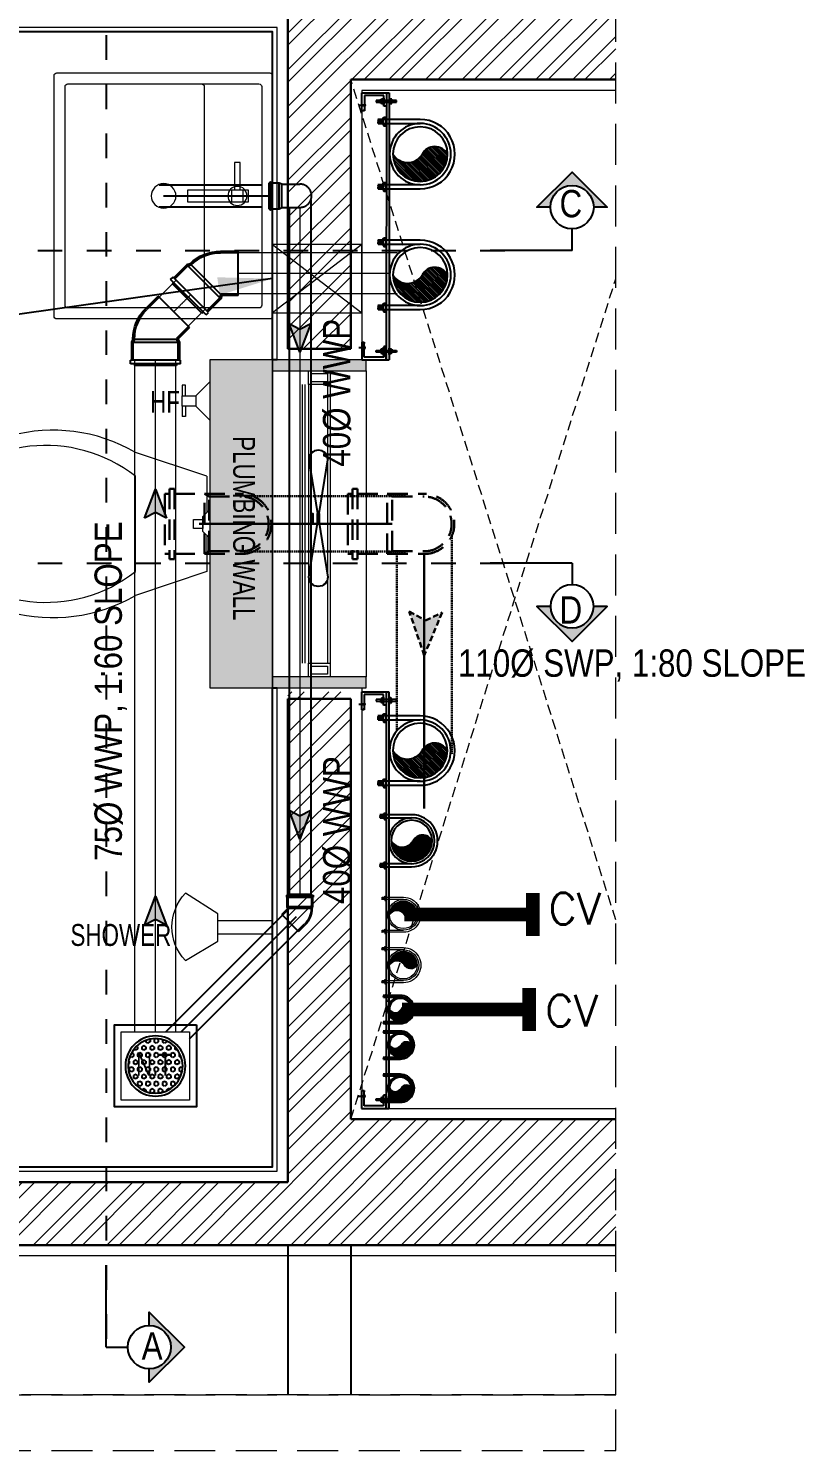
# Model space of a CAD drawing. Header units: inches. Extents: x 899679 to 12882928, y -3363313 to 527800.
# Drawn here: x 960640 to 962060, y 506039 to 508641 of the extents above; entities that cross this region are included whole.
import ezdxf
from ezdxf.enums import TextEntityAlignment as Align

# ---------------------------------------------------------------- set-up
doc = ezdxf.new("R2010")
doc.units = ezdxf.units.IN
doc.header["$LTSCALE"] = 150
for name, pattern in [('CENTER', [2, 1.25, -0.25, 0.25, -0.25]), ('CENTER2', [1.125, 0.75, -0.125, 0.125, -0.125]), ('Dash', [6, 3, -3]), ('DASHED2', [0.375, 0.25, -0.125]), ('HIDDEN', [0.375, 0.25, -0.125]), ('HIDDEN2', [0.1875, 0.125, -0.0625]), ('PHANTOMX2', [5, 2.5, -0.5, 0.5, -0.5, 0.5, -0.5])]:
    doc.linetypes.add(name, pattern=pattern)
for name, color, linetype, lineweight in [('DOTTED LINE-MSA', 3, 'HIDDEN2', 13), ('ELE', 6, 'Continuous', 25), ('ele02', 4, 'Continuous', 9), ('ele03', 147, 'Continuous', 5), ('g-cen-sym', 8, 'Continuous', 25), ('g-ele-02', 8, 'Continuous', 9), ('g-text', 8, 'Continuous', 9), ('P-RWP-TEXT', 5, 'Continuous', 25), ('P.FIXTURE-MSA', 8, 'Continuous', 5), ('P_Soil Downtke pipe', 6, 'Continuous', 25), ('P_SOIL WASTE PIPE', 6, 'DASHED2', 30), ('P_SW PIPE', 6, 'Continuous', 9), ('P_Wate Downtke pipe', 4, 'Continuous', 25), ('P_Water Supply Downtake pipe', 3, 'Continuous', 25), ('P_WW PIPE', 4, 'Continuous', 9), ('Pl_FLushing PIpe', 150, 'Continuous', 9), ('PLASTER', 3, 'Continuous', 9), ('SHEET', 7, 'Continuous', 13), ('WALL HATCH-MSA', 251, 'Continuous', 9), ('WALL-MSA', 32, 'Continuous', 30)]:
    doc.layers.add(name, color=color, linetype=linetype, lineweight=lineweight)
for name, color, linetype in [('ELE-02-MSA', 4, 'Continuous'), ('g-sol250', 8, 'Continuous'), ('P-ASP', 42, 'Continuous'), ('P-DWS', 3, 'Continuous'), ('P_ARROW', 31, 'PHANTOMX2'), ('P_NT', 7, 'Continuous'), ('P_WASTE WATER PIPE', 4, 'DASHED2'), ('PL-bracket', 7, 'Continuous'), ('PL-Sleeve', 1, 'Continuous'), ('TILE SECTION', 152, 'Continuous')]:
    doc.layers.add(name, color=color, linetype=linetype)
doc.styles.add('AR', font='swisscl.ttf')
doc.styles.add('arial unicode', font='swisscl.ttf', dxfattribs={"height": 165})
doc.styles.add('PLUMBING TEXT', font='ARIALN.TTF')
doc.styles.add('SWINS', font='swissc.ttf')
doc.styles.add('{18b73a54-fa43-428c-adcb-c1c7bbdf2c84}', font='Simplex.shx')
doc.dimstyles.new('WORKING DIM', dxfattribs={"dimtxt": 155, "dimasz": 100, "dimexe": 50, "dimexo": 0, "dimgap": 20, "dimtad": 1, "dimdec": 0, "dimzin": 0, "dimdsep": 46, "dimtxsty": 'AR', "dimblk": 'OBLIQUE', "dimcen": 0.09, "dimdle": 50, "dimclrd": 256, "dimclre": 250, "dimclrt": 256, "dimadec": 0, "dimazin": 0, "dimtfac": 1, "dimtdec": 0, "dimtofl": 0, "dimtmove": 1, "dimatfit": 0, "dimfxl": 1, "dimtolj": 1, "dimtzin": 0, "dimlwd": -1, "dimlwe": -1, "dimarcsym": 0})
pattern_1 = [(45, (-961714.5419548996, -538284.7017676515), (-33.67596045400933, 33.67596045400933), []), (45, (-961692.0913048995, -538284.7017676515), (-33.67596045400933, 33.67596045400933), [])]

# ---------------------------------------------------------------- blocks, each defined once
blk = doc.blocks.new('sec')
at = {"layer": 'g-cen-sym'}
h = blk.add_hatch(color=256, dxfattribs=at)
h.paths.add_polyline_path([(2.73e-14, 537.5273218287452), (-107.956475941309, 429.5708458874361), (-107.956475941309, 399.1607016395453, -0.2062306983916904), (2.730000000001706e-14, 445.6665243379758, -0.4142135623730596), (148.5555081145527, 297.1110162260618), (240.4163056053222, 297.1110162260618)])
h.paths.add_polyline_path([(-107.956475941309, 399.1607016395454), (-107.956475941309, 429.5708458874361), (-138.1869732997017, 399.3403485290693), (-138.1869732997017, 351.6371512499004, -0.09565303018648871)])
h.paths.add_polyline_path([(-138.1869732997017, 399.3403485290693), (-168.4174706606815, 369.1098511680636), (-168.4174706606815, 297.1110162260618), (-148.5555081119139, 297.1110162260618, -0.09423427136048851), (-138.1869732997017, 351.6371512499004)])
h.paths.add_polyline_path([(-168.4174706580426, 369.1098511680636), (-204.6941080129084, 332.8332138158367), (-204.6941080129084, 297.1110162260618), (-168.4174706606815, 297.1110162260618)])
h.paths.add_polyline_path([(-204.6941080129084, 332.8332138158367), (-240.4163056027092, 297.1110162260618), (-204.6941080129084, 297.1110162260618)])
for q in [(2.73e-14, 148.5555081130354), (-561.6378324203346, 0)]:
    blk.add_line((0, 0), q, dxfattribs=at)
blk.add_lwpolyline([(-148.5555081119139, 297.1110162260618), (-240.4163056027092, 297.1110162260618), (2.73e-14, 537.5273218287452), (240.4163056053222, 297.1110162260618), (148.5555081145527, 297.1110162260618)], dxfattribs=at)
blk.add_circle((2.73e-14, 297.1110162260618), 148.5555081130354, dxfattribs=at)
blk = doc.blocks.new('A$C9f60bd39')
for p, q in [((-25.00005471240729, 99.99999316036701), (-62.28428161423653, 159.5359041057527)), ((60.56100777816027, 159.7277266159654), (25.00002735946327, 99.99999316036701)), ((25.00002735946327, 99.99999316036701), (-25.00005471240729, 99.99999316036701)), ((12.50000684056431, 99.99999316036701), (-12.50003419537097, 99.99999316036701))]:
    blk.add_line(p, q)
blk.add_lwpolyline([(-12.50003419537097, 99.99999316036701), (-12.50002051796764, 0), (12.50002051796764, 0), (12.50000684056431, 99.99999316036701)], close=True)
blk.add_arc((-0.7608264302834868, 95.07164785638452), 89.11103114370214, 46.51608762641337, 133.6628466995608)
blk = doc.blocks.new('A$Cd9974d17')
at = {"elevation": -2.990973136893025e-06}
blk.add_lwpolyline([(14.51018306124024, -125), (139.5101830612402, -125), (139.5101830612402, 0), (14.51018306124024, 0)], close=True, dxfattribs=at)
blk.add_circle((77.01018305378966, -62.50000000372529, -3.011486838741326e-06), 50)
blk = doc.blocks.new('ewc')
at = {"linetype": 'Continuous'}
for p, q in [((6.000000000021826, 101.599999135622), (158.4000000000451, 152.3999991355522)), ((6.000000000021826, 24.57502629797091), (6.000000000021826, 101.599999135622)), ((158.4000000000451, 101.599999135622), (158.4000000000451, -101.6000008644478)), ((6.000000000021826, -101.6000008644478), (6.000000000021826, -24.57502391314483)), ((6.000000000021826, -101.6000008644478), (158.4000000000451, -152.4000008643779))]:
    blk.add_line(p, q, dxfattribs=at)
for points in [[(14.69999999997526, -15.87502045519068), (2.18279e-11, -30.5750262979127), (2.18279e-11, 30.57502629797091), (14.69999999997526, 15.87502629801747)], [(14.69999999997526, 9.524999135552207), (35.09999999999855, 9.524999135552207), (35.09999999999855, -9.52500086449436), (14.69999999997526, -9.52500086449436)]]:
    blk.add_lwpolyline(points, close=True, dxfattribs=at)
for centre, radius, start, end in [((334.6003760970416, -151.6075776776415), 351.3777508359386, 30.46294972132546, 120.0965059132994), ((350.166366009762, -145.4049900448299), 312.7060038516717, 39.84628294043039, 127.8249367280076), ((532.3713892993037, -8.644419722e-07), 79.81336324384073, 316.4848892072429, 43.51511079275708), ((539.3991887490483, 0.0005310428678058), 101.6, 344.8605283250158, 15.13947077070725), ((334.6003760970416, 151.607575948874), 351.3777508359386, 239.9034940867005, 329.5370502786747), ((350.166366009762, 145.4049883160623), 312.7060038516717, 232.1750632719923, 320.1537170595696)]:
    blk.add_arc(centre, radius, start, end, dxfattribs=at)
blk = doc.blocks.new('TAP-1')
for p, q in [((9.525013580918312, -44.44999999995343), (28.57501366082579, -44.44999999995343)), ((9.525013580918312, -50.80000000004657), (28.57501366082579, -50.80000000004657)), ((28.57501366082579, -44.44999999995343), (28.57501366082579, -50.80000000004657))]:
    blk.add_line(p, q)
for points in [[(-9.52499020472169, -25.40001328103244), (-34.92501358129084, 0), (34.92501358129084, 0), (9.525013580918312, -25.40002716239542)], [(-9.524986418895423, -44.44999999995343), (-28.5749864988029, -44.44999999995343), (-28.5749864988029, -50.80000000004657), (-9.524986418895423, -50.80000000004657)]]:
    blk.add_lwpolyline(points)
blk.add_lwpolyline([(9.525013580918312, -25.40000000002328), (9.525013580918312, -50.80000000004657), (-9.524986418895423, -50.80000000004657), (-9.524986418895423, -25.40000000002328)], close=True)
blk = doc.blocks.new('G$CDDA0B9F1')
for p, q in [((-400, 220), (-400, -220)), ((-5, 225), (-395, 225)), ((0, -220), (0, 220)), ((-380, 200), (-380, -200)), ((-130, 205), (-375, 205)), ((-25, 205), (-130, 205)), ((-125, -200), (-125, 200)), ((-20, -200), (-20, 200)), ((-375, -205), (-130, -205)), ((-130, -205), (-25, -205)), ((-395, -225), (-5, -225))]:
    blk.add_line(p, q)
at = {"elevation": 0.003664417343984999}
blk.add_lwpolyline([(-155.0000000372529, -11.39126687496901), (-44.9999999627471, -11.39126687496901), (-44.9999999627471, 11.39126687124372), (-155.0000000372529, 11.39126687124372)], close=True, dxfattribs=at)
for points in [[(-74.49908548593521, -11.39230860024691), (-54.49908552318811, -11.39230860024691), (-54.49908552318811, 11.39022514596581), (-74.49908548593521, 11.39022514596581)], [(-59.49908550456166, -11.39230860024691), (-59.49908550456166, -61.39230860024691), (-69.49908550456166, -61.39230860024691), (-69.49908550456166, -11.39230860024691)]]:
    blk.add_lwpolyline(points, close=True)
for centre, radius in [((-199.5, 0), 22.5), ((-64.5, 0), 17.5)]:
    blk.add_circle(centre, radius)
for centre, radius, start, end in [((-394.9999999999999, 220.0000000002327), 5.000000000000085, 90.00000000000131, 179.999999999999), ((-5, 220.0000000002328), 5, 0, 90), ((-374.9999999999999, 200.0000000002327), 5.000000000000085, 90.00000000000131, 179.999999999999), ((-130, 200.0000000002328), 5, 0, 90), ((-25, 200.0000000002328), 5, 0, 90), ((-375.0000000000001, -200.0000000000001), 4.999999999999943, 179.9999999999993, 270.0000000000007), ((-130, -200), 5, 270, 0), ((-25, -200), 5, 270, 0), ((-395.0000000000001, -220.0000000000001), 4.999999999999943, 179.9999999999993, 270.0000000000007), ((-5, -220), 5, 270, 0)]:
    blk.add_arc(centre, radius, start, end)
blk = doc.blocks.new('G$CB4442A9C')
at = {"layer": 'g-sol250'}
h = blk.add_hatch(color=251, dxfattribs=at)
h.dxf.hatch_style = 1
h.paths.add_polyline_path([(-628.0000000031432, 1995.22784962086), (-743.0000000342261, 1995.22784962086), (-743.0000000342261, 1395.227849621326), (-628.0000000031432, 1395.227849621326)])
h = blk.add_hatch(color=251, dxfattribs=at)
h.dxf.hatch_style = 1
h.paths.add_polyline_path([(-628.0000000031432, 1995.227849620511), (-628.0000000031432, 1975.227849620511), (-457.0000000428408, 1975.227849620511), (-457.0000000428408, 1995.227849620511)])
h = blk.add_hatch(color=251, dxfattribs=at)
h.dxf.hatch_style = 1
h.paths.add_polyline_path([(-628.0014412755845, 1415.227849620162), (-628.0014412755845, 1395.227849620162), (-457.0000223042443, 1395.227849620162), (-457.0000223042443, 1415.227849620162)])
at = {"layer": 'WALL HATCH-MSA'}
h = blk.add_hatch(dxfattribs=at)
h.set_pattern_fill('ANSI32', color=251, scale=5)
h.set_pattern_definition(pattern_1)
h.paths.add_polyline_path([(-2495.399999602116, 2738.22784962086), (-2495.399999602116, 2623.22784962086), (-600, 2623.22784962086), (-600, 2015.22784962086), (-485, 2015.22784962086), (-485, 2508.22784962086), (0, 2508.22784962086), (1.164153218269348e-10, 2738.227849620744), (-484.999999814434, 2738.22784962086), (-484.999999814434, 2956.127849635668), (-599.999999814434, 2956.127849641023), (-599.999999814434, 2738.22784962086), (-1780.399999908637, 2738.22784962086), (-1780.399999908637, 3043.909949447494), (-1895.399999908521, 3043.909949447378), (-1895.399999908637, 2738.22784962086)])
h = blk.add_hatch(dxfattribs=at)
h.set_pattern_fill('ANSI32', color=251, scale=5)
h.set_pattern_definition(pattern_1)
h.paths.add_polyline_path([(1.164153218269348e-10, 376.0278496127576), (1.164153218269348e-10, 606.0278496127576), (-485, 606.0278496127576), (-485, 1388.211088118842), (-600, 1388.211088118842), (-600, 491.0278496127576), (-1895.399999908637, 491.0278496127576), (-1895.399999908637, 1873.22784962086), (-2010.399999908637, 1873.22784962086), (-2010.399999908637, 376.0278496127576)])
at = {"layer": 'DOTTED LINE-MSA', "color": 251}
for points in [[(0, 970.6161829476478), (-485, 2508.22784962086)], [(-485, 606.0278496127576), (0, 2143.63951628597)]]:
    blk.add_lwpolyline(points, dxfattribs=at)
at = {"layer": 'ELE', "color": 251, "elevation": -0.3206779567362978}
for points in [[(-542.9243938508444, 1714.018883789075), (-527.0190565320663, 1812.719187209499, 1), (-561.7705521616153, 1812.719187209499), (-545.8652148428373, 1714.018883789075)], [(-542.9243938508444, 1696.78132727195), (-527.0190565320663, 1598.081023851526, -1), (-561.7705521616153, 1598.081023851526), (-545.8652148428373, 1696.78132727195)]]:
    blk.add_lwpolyline(points, format="xyb", dxfattribs=at)
at = {"layer": 'ELE', "color": 251}
blk.add_lwpolyline([(-554.4244049442932, 1696.764565770281), (-557.2668708218262, 1696.764565770281), (-557.2668708218262, 1714.002122287406), (-554.4244049442932, 1714.002122287406)], close=True, dxfattribs=at)
at = {"layer": 'ELE', "color": 251, "elevation": 1.994536980021167e-09}
blk.add_lwpolyline([(-542.9243938508444, 1696.78132727195), (-545.7668597283773, 1696.78132727195), (-545.7668597283773, 1714.018883789075), (-542.9243938508444, 1714.018883789075)], close=True, dxfattribs=at)
at = {"layer": 'ELE-02-MSA', "color": 251}
for p, q in [((-599.9999998756684, 376.0278496638639), (-599.9999998756684, 102.0041043459205)), ((-484.9999996877741, 376.0278496647952), (-484.999999685213, 102.0041043459205))]:
    blk.add_line(p, q, dxfattribs=at)
at = {"layer": 'ele02', "color": 251, "elevation": 1.994536980021167e-09}
for points in [[(-562.499988888856, 1950.227849620511), (-562.499988888856, 1975.227849620511), (-522.499988888856, 1975.227849620511), (-522.499988888856, 1950.227849620511)], [(-557.4999858788215, 1955.227852630545), (-557.4999858788215, 1970.227846610476), (-527.4999918988906, 1970.227846610476), (-527.4999918988906, 1955.227852630545)]]:
    blk.add_lwpolyline(points, close=True, dxfattribs=at)
at = {"layer": 'ele02', "color": 251}
for points in [[(-562.5000111521222, 1415.227849620162), (-562.5000111521222, 1440.227849620162), (-522.5000111521222, 1440.227849620162), (-522.5000111521222, 1415.227849620162)], [(-557.5000081420876, 1420.227852630196), (-557.5000081420876, 1435.227846610127), (-527.5000141621567, 1435.227846610127), (-527.5000141621567, 1420.227852630196)]]:
    blk.add_lwpolyline(points, close=True, dxfattribs=at)
at = {"layer": 'ele03', "color": 251}
for p, q in [((-628.0000000031432, 1975.227849620511), (-628.000022266293, 1415.227849620162)), ((-627.9999999603024, 1975.211088118842), (-628.0000222234521, 1415.211088118493)), ((-457.0000000428408, 1975.227849620511), (-457.0000223042443, 1415.227849620162)), ((-574.0000109057873, 1950.211088118842), (-574.0000295955688, 1440.211088118493)), ((-569.0000076964498, 1950.211088118842), (-569.0000267708674, 1440.211088118493)), ((-562.4999998123385, 1950.227849620511), (-562.5000185021199, 1440.227849620162)), ((-557.4999966030009, 1950.227849620511), (-557.5000156774186, 1440.227849620162)), ((-527.5000028223731, 1950.227849620511), (-527.500021695625, 1440.227849620162)), ((-522.4999997639097, 1950.227849620511), (-522.5000111558475, 1440.227849620162))]:
    blk.add_line(p, q, dxfattribs=at)
at = {"layer": 'g-cen-sym', "color": 251, "linetype": 'Dash', "lineweight": -3, "ltscale": 0.1}
for p, q in [((-932.8912417226238, 2859.235135957832), (-932.8912417226238, 189.1057121540653)), ((-2317.907000987558, 2195.443036440993), (-196.5792402785737, 2195.443036440993)), ((-2317.907000987558, 1623.647730005672), (-196.5792402785737, 1623.647730005672))]:
    blk.add_line(p, q, dxfattribs=at)
at = {"layer": 'g-ele-02', "color": 251, "linetype": 'Continuous'}
for points in [[(-628.0000000031432, 1995.22784962086), (-628.0000000031432, 1975.22784962086), (-457.0000000428408, 1975.227849620511), (-457.0000000428408, 1995.227849620511)], [(-628, 1415.227849620162), (-628, 1395.227849620162), (-457.0000223042443, 1395.227849620162), (-457.0000223042443, 1415.227849620162)]]:
    blk.add_lwpolyline(points, close=True, dxfattribs=at)
at = {"layer": 'P.FIXTURE-MSA', "color": 251}
blk.add_lwpolyline([(-628.0000000031432, 1995.22784962086), (-743, 1995.22784962086), (-743, 1395.227849621326), (-628.0000000031432, 1395.227849621326)], close=True, dxfattribs=at)
at = {"layer": 'PLASTER', "color": 251}
for points in [[(0, 2488.22784962086), (-465, 2488.22784962086), (-465, 1995.22784962086), (-620, 1995.22784962086), (-620, 2603.22784962086), (-2495.399999602232, 2603.22784962086)], [(0, 356.0278496127576), (-2030.399999908637, 356.0278496127576), (-2030.399999908637, 1893.22784962086), (-1875.399999908637, 1893.22784962086), (-1875.399999908637, 511.0278496127576), (-620, 511.0278496127576), (-620, 1395.227849620162), (-465, 1395.227849620162), (-465, 626.0278496127576), (0, 626.0278496127576)]]:
    blk.add_lwpolyline(points, dxfattribs=at)
at = {"layer": 'SHEET', "color": 251, "linetype": 'HIDDEN', "ltscale": 2}
for points in [[(-2495.399999602232, 102.0041043459205), (0, 102.0041043459205), (0, 3058.909949447378), (-2495.399999602232, 3058.909949447378)], [(0, 102.0041043454548), (-2495.399999602232, 102.0041043459205), (-2495.399999602232, 4.656612873077393e-10), (0, 0)]]:
    blk.add_lwpolyline(points, close=True, dxfattribs=at)
at = {"layer": 'TILE SECTION', "color": 251}
for points in [[(-620, 1995.22784962086), (-628, 1995.22784962086), (-628, 2595.22784962086), (-1859.399999908637, 2595.22784962086)], [(-1867.399999908637, 1893.22784962086), (-1867.399999908637, 519.0278496127576), (-628, 519.0278496127576), (-628, 1395.227849620162), (-620, 1395.227849620162)]]:
    blk.add_lwpolyline(points, dxfattribs=at)
at = {"layer": 'WALL-MSA', "color": 251}
for p, q in [((-600, 2623.22784962086), (-600, 2015.22784962086)), ((0, 2508.22784962086), (-485, 2508.22784962086)), ((-485, 2508.22784962086), (-485, 2015.22784962086)), ((-600, 2015.22784962086), (-485, 2015.22784962086)), ((-600, 1375.227849620162), (-485, 1375.227849620162)), ((-600, 1375.227849620162), (-600, 491.0278496127576)), ((-485, 1375.227849620162), (-485, 606.0278496127576)), ((-485, 606.0278496127576), (0, 606.0278496127576)), ((-1895.399999908637, 491.0278496127576), (-600, 491.0278496127576)), ((-2010.399999908637, 376.0278496127576), (0, 376.0278496127576))]:
    blk.add_line(p, q, dxfattribs=at)
at = {"layer": 'g-cen-sym', "color": 251, "linetype": 'Dash', "lineweight": -3, "ltscale": 0.1, "xscale": 0.2666666667908428, "yscale": 0.2666666667908428, "zscale": 0.2666666667908428}
blk.add_blockref('sec', (-80.0535004575504, 2195.443038742291), dxfattribs=at)
at = {"layer": 'g-cen-sym', "color": 251, "linetype": 'Dash', "lineweight": -3, "ltscale": 0.1, "yscale": 0.2666666667908428, "zscale": 0.2666666667908428}
for p, xscale, rotation in [((-80.0535004575504, 1623.647727704374), -0.2666666667908428, 180), ((-932.8912394213257, 189.1057121540653), 0.2666666667908428, 270)]:
    blk.add_blockref('sec', p, dxfattribs=dict(at, xscale=xscale, rotation=rotation))
at = {"layer": 'P.FIXTURE-MSA', "color": 251, "xscale": -1}
for name, p, rotation in [('G$CDDA0B9F1', (-628, 2295.22784962086), 180), ('A$C9f60bd39', (-628, 957.1278496170416), 89.99999999999999)]:
    blk.add_blockref(name, p, dxfattribs=dict(at, rotation=rotation))
at = {"layer": 'P.FIXTURE-MSA', "color": 251, "rotation": 269.9999999999999}
blk.add_blockref('TAP-1', (-743, 1920.227849621093), dxfattribs=at)
at = {"layer": 'P.FIXTURE-MSA', "color": 251, "xscale": 0.8580354073040002, "yscale": 0.8580354073040002, "zscale": 0.8580354073040002, "rotation": 180}
blk.add_blockref('ewc', (-743, 1695.227849621326), dxfattribs=at)
at = {"layer": 'P.FIXTURE-MSA', "color": 251, "xscale": -1}
blk.add_blockref('A$Cd9974d17', (-765.4898169729859, 766.0278495631646, 2.990973136893025e-06), dxfattribs=at)
at = {"layer": 'g-cen-sym', "color": 251, "linetype": 'Dash', "lineweight": -3, "ltscale": 0.1, "style": 'SWINS'}
for s, p in [('C', (-82.15732201829087, 2281.13426500489, 2.375956986711003e-09)), ('D', (-82.15732201829087, 1537.956501441775, 2.375956986711003e-09)), ('A', (-848.5575219896855, 191.4703122467035, 2.375956986711003e-09))]:
    blk.add_text(s, height=50, dxfattribs=at).set_placement(p, align=Align.MIDDLE_CENTER)
at = {"layer": 'g-text', "color": 251, "style": 'arial unicode'}
for s, p in [('HF', (-852.2730612829328, 1898.564845970948, 3.051721925909947e-06)), ('SHOWER', (-998.03768039844, 923.2148397892015, 3.051721925909947e-06)), ('N.T', (-877.9517142557306, 686.0243349767989, -3.224998791748e-06))]:
    blk.add_text(s, height=40, dxfattribs=at).set_placement(p)
blk.add_text('PLUMBING WALL', height=40, rotation=270, dxfattribs=at).set_placement((-700.2645298640709, 1855.766132782213, 3.051721925909947e-06))
blk = doc.blocks.new('*U91')
at = {"color": 7, "ltscale": 0.125}
for p, q in [((-466.4019247892826, 54.73987305416085), (-473.7973526603052, 54.73987305416085)), ((-473.7973526603052, 54.73987305416085), (-473.7973526603052, 51.56487437560279)), ((-468.5158296960104, 63.33749707066454), (-471.6885883776305, 63.33749707066454)), ((-471.6885883776305, 63.33749707066454), (-471.6885883776305, 26.32462893977936)), ((-468.5158296960104, 26.32462893977936), (-468.5158296960104, 63.33749707066454)), ((-466.4019247892826, 51.56487437560279), (-466.4019247892826, 54.73987305416085)), ((-19.41769818939042, 54.73987305416085), (-12.02227031837515, 54.73987305416085)), ((-19.41769818939042, 51.56487437560279), (-19.41769818939042, 54.73987305416085)), ((-17.30379328266986, 63.33749707066454), (-14.13103460105026, 63.33749707066454)), ((-17.30379328266986, 26.32462893977936), (-17.30379328266986, 63.33749707066454)), ((-14.13103460105026, 63.33749707066454), (-14.13103460105026, 26.32462893977936)), ((-12.02227031837515, 54.73987305416085), (-12.02227031837515, 51.56487437560279)), ((-464.3050312677254, 51.56487437560279), (-475.8968864788583, 51.56487437560279)), ((-475.8968864788583, 51.56487437560279), (-475.8968864788583, 49.69146944608656)), ((-475.8968864788583, 38.09725163530675), (-475.8968864788583, 39.97065656435734)), ((-475.8968864788583, 39.97065656435734), (-464.3050312677254, 39.97065656435734)), ((-464.3050312677254, 38.09725163530675), (-475.8968864788583, 38.09725163530675)), ((-473.7973526603052, 51.56487437560279), (-466.4019247892826, 51.56487437560279)), ((-473.7973526603052, 34.92225295628305), (-473.7973526603052, 38.09725163530675)), ((-473.7973526603052, 38.09725163530675), (-466.4019247892826, 38.09725163530675)), ((-466.4019247892826, 34.92225295628305), (-473.7973526603052, 34.92225295628305)), ((-471.6885883776305, 26.32462893977936), (-468.5158296960104, 26.32462893977936)), ((-466.4019247892826, 38.09725163530675), (-466.4019247892826, 34.92225295628305)), ((-464.3050312677254, 49.69146944608656), (-464.3050312677254, 51.56487437560279)), ((-464.3050312677254, 39.97065656435734), (-464.3050312677254, 38.09725163530675)), ((-21.51459171095462, 51.56487437560279), (-9.92273649982212, 51.56487437560279)), ((-21.51459171095462, 49.69146944608656), (-21.51459171095462, 51.56487437560279)), ((-9.92273649982212, 49.69146944608656), (-21.51459171095462, 49.69146944608656)), ((-9.92273649982212, 39.97065656435734), (-21.51459171095462, 39.97065656435734)), ((-21.51459171095462, 39.97065656435734), (-21.51459171095462, 38.09725163530675)), ((-21.51459171095462, 38.09725163530675), (-9.92273649982212, 38.09725163530675)), ((-12.02227031837515, 51.56487437560279), (-19.41769818939042, 51.56487437560279)), ((-12.02227031837515, 38.09725163530675), (-19.41769818939042, 38.09725163530675)), ((-19.41769818939042, 38.09725163530675), (-19.41769818939042, 34.92225295628305)), ((-19.41769818939042, 34.92225295628305), (-12.02227031837515, 34.92225295628305)), ((-14.13103460105026, 26.32462893977936), (-17.30379328266986, 26.32462893977936)), ((-12.02227031837515, 34.92225295628305), (-12.02227031837515, 38.09725163530675)), ((-9.92273649982212, 51.56487437560279), (-9.92273649982212, 49.69146944608656)), ((-9.92273649982212, 38.09725163530675), (-9.92273649982212, 39.97065656435734))]:
    blk.add_line(p, q, dxfattribs=at)
for p, q in [((-485.6316155711766, 44.72142396942945), (-485.6316155711766, 49.69098918781675)), ((-485.6316155711766, 49.68862127818283), (0, 49.68862127818283)), ((-485.6316155711766, 44.72190422909625), (-461.6301920203145, 44.72190422909625)), ((-485.6316155711766, 0), (-485.6316155711766, 44.72190422909625)), ((-485.6316155711766, 44.72171776174218), (0, 44.71953631946235)), ((-461.6301920147624, 39.97065656435734), (-480.8803679109786, 39.97065656435734)), ((-480.8803679109786, 39.97065656435734), (-480.8803679169956, 4.751247661959496)), ((-461.6301920203145, 44.72190422909625), (-461.6301920147624, 39.97065656435734)), ((0, 44.72190422909625), (-24.18943095835834, 44.72190422909625)), ((-24.18943095835834, 44.72190422909625), (-24.18943096391718, 39.97065656435734)), ((-24.18943096391718, 39.97065656435734), (-4.751247660191439, 39.97065656435734)), ((-4.751247660191439, 39.97065656435734), (-4.751247654174222, 4.751247661959496)), ((0, 44.72142396942945), (0, 49.69098918781675)), ((0, 0), (0, 44.72190422909625)), ((-453.1058242465393, 0), (-485.6316155711766, 0)), ((-480.8803679169956, 4.751247661959496), (-453.1058242405223, 4.751247661959496)), ((-453.9490601951055, 4.751247661959496), (-455.7924374819426, 4.751247661959496)), ((-453.1058242405223, 4.751247661959496), (-455.7924374819426, 4.751247661959496)), ((-453.1058242405223, 4.751247661959496), (-453.1058242465393, 0)), ((-4.751247654174222, 4.751247661959496), (-32.52579132463689, 4.751247661959496)), ((-32.52579132463689, 4.751247661959496), (-29.83917808923434, 4.751247661959496)), ((-32.52579132463689, 0), (0, 0)), ((-31.68255537607183, 4.751247661959496), (-29.83917808923434, 4.751247661959496))]:
    blk.add_line(p, q)
for points in [[(-463.2996330123706, -5.459783804278004), (-464.5311225210494, 4.75124766195949)], [(-463.2996330123706, -5.459783804278004), (-462.0681435036915, 4.75124766195949)], [(-32.52579132463689, 0), (-32.52579132463689, 4.751247661959496)], [(-22.33198255880644, -5.459783804278004), (-23.56347206748561, 4.75124766195949)], [(-22.33198255880644, -5.459783804278004), (-21.10049305012726, 4.75124766195949)]]:
    blk.add_lwpolyline(points)
for centre, radius, start, end in [((-463.3811203801945, 4.542921116976267), 1.93870399255409, 6.168720518134509, 173.8312794818654), ((-22.25049519098253, 4.542921116976278), 1.938703992554078, 6.168720518134083, 173.8312794818659)]:
    blk.add_arc(centre, radius, start, end)
blk = doc.blocks.new('A$C71541A21')
h = blk.add_hatch()
h.set_pattern_fill('ANSI31', color=256, scale=15624.99999961172, angle=449.9999947211993, style=0)
h.set_pattern_definition([(225.0000052736955, (2987.514096804695, -8852.990632419187), (-2.209708894839474, 2.209708487257594), [])])
edge = h.paths.add_edge_path()
edge.add_ellipse((58.19573492583879, 66.33248665570433), major_axis=(-35.35533905670769, 35.35533905670769), ratio=0.9999999999963864, start_angle=315.00000527864233, end_angle=405.0000052790051, ccw=False)
edge.add_ellipse((58.19573492606526, 66.33248665570433), major_axis=(-35.35533905654907, -35.35533905654907), ratio=0.9999999999990152, start_angle=135.0000052792887, end_angle=225.0000000000283, ccw=False)
edge.add_ellipse((84.99012411941371, 79.03934499527237), major_axis=(-18.70781260122782, 18.70781260122782), ratio=0.9999999999990392, start_angle=72.05095237669781, end_angle=196.2959103731115, ccw=False)
edge.add_ellipse((35.01052318419402, 50.98169697085457), major_axis=(-21.84810600288985, 21.84810600288985), ratio=0.9999999999985292, start_angle=256.2424875922653, end_angle=375.2099589512152)
at = {"color": 253}
for p, q in [((-9.548668197777328, 132.701747422945), (-8.418130726596372, 133.8388452140151)), ((-9.540326368397595, 122.3611023641951), (-9.548668197777328, 132.7017474233088)), ((-9.515043614402327, 131.1003206797267), (-4.017719424910991, 131.0844167980775)), ((-8.418130726596372, 133.8388452140151), (-4.017719424910991, 133.8388452140151)), ((58.19572976394407, 122.3618984121623), (-19.34279916938048, 122.3619066906281)), ((-18.89106795806232, 129.8324832193147), (58.19572907563697, 129.8324866465499)), ((-9.54635294477252, 129.831727855091), (-11.43835364824865, 129.8372014557497)), ((-9.540326368397595, 122.3611023641951), (-9.548668197777328, 119.4776715886491)), ((-9.548668197777328, 119.4776715886491), (-8.418130726596372, 118.3405737975789)), ((-9.54398898214198, 121.095085953604), (-4.017719424910991, 121.0790983322312)), ((-8.418130726596372, 118.3405737975789), (-4.017719424910991, 118.3405737975789)), ((58.19574077694657, 2.832486664677487), (-19.34279379814656, 2.832478416473873)), ((-18.89105706969759, 10.30306669630091), (58.19574008841307, 10.30307489960869)), ((58.19574077694657, 2.832486664677487), (-13.3133817491303, 2.832479011567313)), ((-9.546341147898643, 10.30231303168141), (-11.10284523895749, 10.30681603271836)), ((-9.548656401267221, 13.17233259953531), (-8.418118929722494, 14.30943039060541)), ((-9.540314571523721, 2.831687540421555), (-9.548656401267221, 13.17233259953531)), ((-9.540314571523721, 2.831687540421555), (-9.548656401267221, -0.0517432354882459)), ((-9.543977185268105, 1.56567112983059), (-4.017707627673313, 1.549683508457674)), ((-9.515031817528447, 11.57090585595318), (-4.017707627673313, 11.55500197394024)), ((-8.418118929722494, 14.30943039060541), (-4.017707627673313, 14.30943039060541)), ((-9.548656401267221, -0.0517432354882459), (-8.418118929722494, -1.188841026558363)), ((-8.418118929722494, -1.188841026558363), (-4.017707627673313, -1.188841026558363))]:
    blk.add_line(p, q, dxfattribs=at)
for points in [[(-4.017719424910991, 133.8388452140151), (-4.017719424910991, 118.3405737975789)], [(-17.33959012638577, 129.8327036686914), (-16.18338604933437, 122.3601411850922)], [(-15.15917705513048, 129.8335857501314), (-14.00297297844291, 122.361023266896)], [(-12.97876398460279, 129.8344678319353), (-11.82255990755139, 122.3619053483361)], [(-10.79835091371127, 129.8353499133754), (-9.540865640548088, 123.0295915888945)], [(-17.33957832914815, 10.30328884491786), (-16.18337425246052, 2.830726361682465)], [(-15.15916525825657, 10.30417092635792), (-14.002961181569, 2.831608443122533)], [(-12.97875218772888, 10.30505300816178), (-11.82254811067751, 2.8324905245626)], [(-10.7983391164736, 10.30593508960185), (-9.540853843674213, 3.500176764757211)], [(-4.017707627673313, 14.30943039060541), (-4.017707627673313, -1.188841026558363)]]:
    blk.add_lwpolyline(points, dxfattribs=at)
for points in [[(-19.39855965395615, 122.2485780273218, 0.1779413410830516), (-18.96089619515904, 125.9839440835293, -0.2328251976264197), (-18.95009380971812, 129.7178886617275)], [(-19.39854785708225, 2.719163203912031, 0.1779413410830516), (-18.96088439792142, 6.454529259755815, -0.2328251976264197), (-18.9500820128443, 10.18847383831774)]]:
    blk.add_lwpolyline(points, format="xyb", dxfattribs=at)
for major_axis, ratio, start_param, end_param in [((-8.399999999999996e-15, -56.0294117612936), 0.9999999999955402, -0.7853981633996782, 5.497787143779905), ((-1.31e-14, -49.99999999999997), 0.9999999999967564, -0.7853981633990699, 5.497787143780516)]:
    blk.add_ellipse((58.19573492561231, 66.33248665570433), major_axis=major_axis, ratio=ratio, start_param=start_param, end_param=end_param)
at = {"color": 253, "extrusion": (0, 0, -1)}
blk.add_ellipse((58.19573492629181, 66.33248665570433), major_axis=(-44.90128060301127, -44.90128060301129), ratio=0.999999999999692, start_param=2.356194490192188, end_param=5.497787143781983, dxfattribs=at)
at = {"extrusion": (0, 0, -1)}
for centre, major_axis, ratio, start_param, end_param in [((35.01052318464697, 50.98169697049223), (-21.8481060029837, -21.8481060029837), 0.999999999999786, 1.30533246416926, 3.381706541423978), ((84.89053644642789, 78.88060685054668), (-18.59417428406518, 18.59417428406518), 0.9999999999967792, 2.853642975592703, 5.029312805762117)]:
    blk.add_ellipse(centre, major_axis=major_axis, ratio=ratio, start_param=start_param, end_param=end_param, dxfattribs=at)
blk = doc.blocks.new('*U88')
at = {"color": 7, "ltscale": 0.125}
for p, q in [((-737.9151898189848, 54.73987305416085), (-745.3106176900073, 54.73987305416085)), ((-745.3106176900073, 54.73987305416085), (-745.3106176900073, 51.56487437560279)), ((-740.0290947257125, 63.33749707066454), (-743.2018534073327, 63.33749707066454)), ((-743.2018534073327, 63.33749707066454), (-743.2018534073327, 26.32462893977936)), ((-740.0290947257125, 26.32462893977936), (-740.0290947257125, 63.33749707066454)), ((-737.9151898189848, 51.56487437560279), (-737.9151898189848, 54.73987305416085)), ((-19.41769818939042, 54.73987305416085), (-12.02227031837515, 54.73987305416085)), ((-19.41769818939042, 51.56487437560279), (-19.41769818939042, 54.73987305416085)), ((-17.30379328266986, 63.33749707066454), (-14.13103460105026, 63.33749707066454)), ((-17.30379328266986, 26.32462893977936), (-17.30379328266986, 63.33749707066454)), ((-14.13103460105026, 63.33749707066454), (-14.13103460105026, 26.32462893977936)), ((-12.02227031837515, 54.73987305416085), (-12.02227031837515, 51.56487437560279)), ((-735.8182962974275, 51.56487437560279), (-747.4101515085605, 51.56487437560279)), ((-747.4101515085605, 51.56487437560279), (-747.4101515085605, 49.69146944608656)), ((-747.4101515085605, 38.09725163530675), (-747.4101515085605, 39.97065656435734)), ((-747.4101515085605, 39.97065656435734), (-735.8182962974275, 39.97065656435734)), ((-735.8182962974275, 38.09725163530675), (-747.4101515085605, 38.09725163530675)), ((-745.3106176900073, 51.56487437560279), (-737.9151898189848, 51.56487437560279)), ((-745.3106176900073, 34.92225295628305), (-745.3106176900073, 38.09725163530675)), ((-745.3106176900073, 38.09725163530675), (-737.9151898189848, 38.09725163530675)), ((-737.9151898189848, 34.92225295628305), (-745.3106176900073, 34.92225295628305)), ((-743.2018534073327, 26.32462893977936), (-740.0290947257125, 26.32462893977936)), ((-737.9151898189848, 38.09725163530675), (-737.9151898189848, 34.92225295628305)), ((-735.8182962974275, 49.69146944608656), (-735.8182962974275, 51.56487437560279)), ((-735.8182962974275, 39.97065656435734), (-735.8182962974275, 38.09725163530675)), ((-21.51459171095462, 51.56487437560279), (-9.92273649982212, 51.56487437560279)), ((-21.51459171095462, 49.69146944608656), (-21.51459171095462, 51.56487437560279)), ((-9.92273649982212, 49.69146944608656), (-21.51459171095462, 49.69146944608656)), ((-9.92273649982212, 39.97065656435734), (-21.51459171095462, 39.97065656435734)), ((-21.51459171095462, 39.97065656435734), (-21.51459171095462, 38.09725163530675)), ((-21.51459171095462, 38.09725163530675), (-9.92273649982212, 38.09725163530675)), ((-12.02227031837515, 51.56487437560279), (-19.41769818939042, 51.56487437560279)), ((-12.02227031837515, 38.09725163530675), (-19.41769818939042, 38.09725163530675)), ((-19.41769818939042, 38.09725163530675), (-19.41769818939042, 34.92225295628305)), ((-19.41769818939042, 34.92225295628305), (-12.02227031837515, 34.92225295628305)), ((-14.13103460105026, 26.32462893977936), (-17.30379328266986, 26.32462893977936)), ((-12.02227031837515, 34.92225295628305), (-12.02227031837515, 38.09725163530675)), ((-9.92273649982212, 51.56487437560279), (-9.92273649982212, 49.69146944608656)), ((-9.92273649982212, 38.09725163530675), (-9.92273649982212, 39.97065656435734))]:
    blk.add_line(p, q, dxfattribs=at)
for p, q in [((-757.1448806008788, 44.72142396942945), (-757.1448806008788, 49.69098918781675)), ((-757.1448806008788, 49.68862127818283), (0, 49.68862127818283)), ((-757.1448806008788, 44.72190422909625), (-733.1434570500167, 44.72190422909625)), ((-757.1448806008788, 0), (-757.1448806008788, 44.72190422909625)), ((-757.1448806008788, 44.72171776174218), (0, 44.71953631946235)), ((-733.1434570444645, 39.97065656435734), (-752.3936329406807, 39.97065656435734)), ((-752.3936329406807, 39.97065656435734), (-752.3936329466977, 4.751247661959496)), ((-733.1434570500167, 44.72190422909625), (-733.1434570444645, 39.97065656435734)), ((0, 44.72190422909625), (-24.18943095835834, 44.72190422909625)), ((-24.18943095835834, 44.72190422909625), (-24.18943096391718, 39.97065656435734)), ((-24.18943096391718, 39.97065656435734), (-4.751247660191439, 39.97065656435734)), ((-4.751247660191439, 39.97065656435734), (-4.751247654174222, 4.751247661959496)), ((0, 44.72142396942945), (0, 49.69098918781675)), ((0, 0), (0, 44.72190422909625)), ((-724.6190892762414, 0), (-757.1448806008788, 0)), ((-752.3936329466977, 4.751247661959496), (-724.6190892702244, 4.751247661959496)), ((-725.4623252248076, 4.751247661959496), (-727.3057025116448, 4.751247661959496)), ((-724.6190892702244, 4.751247661959496), (-727.3057025116448, 4.751247661959496)), ((-724.6190892702244, 4.751247661959496), (-724.6190892762414, 0)), ((-4.751247654174222, 4.751247661959496), (-32.52579132463689, 4.751247661959496)), ((-32.52579132463689, 4.751247661959496), (-29.83917808923434, 4.751247661959496)), ((-32.52579132463689, 0), (0, 0)), ((-31.68255537607183, 4.751247661959496), (-29.83917808923434, 4.751247661959496))]:
    blk.add_line(p, q)
for points in [[(-734.8128980420728, -5.459783804278004), (-736.0443875507516, 4.75124766195949)], [(-734.8128980420728, -5.459783804278004), (-733.5814085333936, 4.75124766195949)], [(-32.52579132463689, 0), (-32.52579132463689, 4.751247661959496)], [(-22.33198255880644, -5.459783804278004), (-23.56347206748561, 4.75124766195949)], [(-22.33198255880644, -5.459783804278004), (-21.10049305012726, 4.75124766195949)]]:
    blk.add_lwpolyline(points)
for centre, radius, start, end in [((-734.8943854098967, 4.542921116976267), 1.93870399255409, 6.168720518134509, 173.8312794818654), ((-22.25049519098253, 4.542921116976278), 1.938703992554078, 6.168720518134083, 173.8312794818659)]:
    blk.add_arc(centre, radius, start, end)
blk = doc.blocks.new('_OBLIQUE')
at = {"color": 0, "linetype": 'ByBlock'}
blk.add_line((-0.5, -0.5), (0.5, 0.5), dxfattribs=at)
blk = doc.blocks.new('A$C42D14513')
at = {"layer": 'P_WASTE WATER PIPE', "linetype": 'Continuous', "ltscale": 5}
for p, q in [((46.99129523336887, 163.8851640203502, 1.236457182e-07), (46.99129523523153, 124.1549276857404, 1.236457182e-07)), ((46.99129523336887, 163.8851640208159, 1.236457182e-07), (154.8774811420589, 163.88516400964, 1.236457182e-07)), ((50.71919886954129, 163.8851640218636, 1.236457182e-07), (50.71919887326657, 122.6107794410782, 1.236457182e-07)), ((151.149577498436, 163.8851640106877, 1.236457182e-07), (151.1495774965733, 121.3710588653339, 1.236457182e-07)), ((154.877481136471, 121.3710588690592, 1.236457182e-07), (154.8774811420589, 163.8851640108041, 1.236457182e-07)), ((39.0726969614625, 121.508381299558, 1.236457182e-07), (7.788288487121463, 90.22397281834856, 1.236457182e-07)), ((41.08755038864909, 118.2511828442802, 1.236457182e-07), (10.42431442067027, 87.58794687665068, 1.236457182e-07)), ((41.08755038864909, 118.2511828442802, 1.236457182e-07), (10.42431442067027, 87.58794687665068, 1.236457182e-07)), ((46.99129523523153, 124.1549276857404, 1.236457182e-07), (39.0726969614625, 121.508381299558, 1.236457182e-07)), ((121.508417321369, 39.07266094302759, 1.236457182e-07), (39.0726969614625, 121.508381299558, 1.236457182e-07)), ((49.00614866428078, 120.8977292312775, 1.236457182e-07), (41.08755038864909, 118.2511828442802, 1.236457182e-07)), ((124.1549637075513, 46.99125921411904, 1.236457182e-07), (46.99129523523153, 124.1549276857404, 1.236457182e-07)), ((50.71919887326657, 122.6107794410782, 1.236457182e-07), (49.00614866428078, 120.8977292312775, 1.236457182e-07)), ((3.00239771605e-05, 86.0302951814374, 1.236457182e-07), (5.990998072549701, 92.02126323455013, 1.236457182e-07)), ((3.00239771605e-05, 86.0302951814374, 1.236457182e-07), (86.03033120930195, -6.0008605942e-06, 1.236457182e-07)), ((7.069372314959764, 78.96095288626383, 1.236457182e-07), (4.073888296261428, 75.96546886349097, 1.236457182e-07)), ((4.073888296261428, 75.96546886349097, 1.236457182e-07), (75.96550488844512, 4.073852270725183, 1.236457182e-07)), ((5.990998072549701, 92.02126323455013, 1.236457182e-07), (92.02129925601184, 5.990962047013454, 1.236457182e-07)), ((118.2512188609689, 41.08751436823513, 1.236457182e-07), (87.5879829004407, 10.42427840048913, 1.236457182e-07)), ((121.508417321369, 39.07266094302759, 1.236457182e-07), (90.2240088377148, 7.788252461818045, 1.236457182e-07)), ((120.8977652490139, 49.0061126400251, 1.236457182e-07), (118.2512188609689, 41.08751436823513, 1.236457182e-07)), ((121.3710948899388, 49.47944227769038, 1.236457182e-07), (120.8977652490139, 49.0061126400251, 1.236457182e-07)), ((124.1549637075513, 46.99125921411904, 1.236457182e-07), (121.508417321369, 39.07266094302759, 1.236457182e-07)), ((78.96098891086876, 7.069336293498052, 1.236457182e-07), (75.96550488844512, 4.073852270725183, 1.236457182e-07)), ((86.03033120930195, -6.0008605942e-06, 1.236457182e-07), (92.02129925601184, 5.990962047013454, 1.236457182e-07))]:
    blk.add_line(p, q, dxfattribs=at)
for radius, start in [(101.6700992023082, 315.0000000377318), (105.3980028397262, 315.1136595538285)]:
    blk.add_arc((49.47947829589248, 121.3710588638205, 1.236457182e-07), radius, start, 3.335053310000001e-08, dxfattribs=at)
blk = doc.blocks.new('WASTE WATER ARROW')
at = {"layer": 'P_WASTE WATER PIPE', "ltscale": 0.025}
blk.add_hatch(color=256, dxfattribs=at).paths.add_polyline_path([(481737.1594822454, -256822.5249126543), (481729.9226960876, -256825.2602156197), (481737.1594822454, -256827.9955185851), (481735.74604372, -256825.2602156197)])
at = {"layer": 'P_WASTE WATER PIPE', "color": 7, "linetype": 'ByBlock', "ltscale": 0.025}
blk.add_lwpolyline([(481737.1594822454, -256822.5249126543), (481729.9226960876, -256825.2602156197), (481737.1594822454, -256827.9955185851), (481735.74604372, -256825.2602156197)], close=True, dxfattribs=at)
blk = doc.blocks.new('A$C8c3961fa')
at = {"layer": 'P_WASTE WATER PIPE', "linetype": 'Continuous', "ltscale": 5}
for p, q in [((0.008299831300973892, 23.52688917238265), (-0.008299831300973892, -23.52688917238265)), ((1.562549699097872, 23.52688917238265), (0.008299831300973892, 23.52688917238265)), ((1.562549699097872, -23.52688917238265), (1.562549699097872, 23.52688917238265)), ((19.16527396254241, 23.52693521324545), (5.190031869336963, 23.52688917238265)), ((5.190031869336963, -23.39445883128792), (5.190031869336963, 23.52688917238265)), ((23.88327065855265, 21.5373515272513), (19.16527396254241, 23.52693521324545)), ((19.16935390606523, -23.39445883128792), (19.16527396254241, 23.52693521324545)), ((23.88696622475982, -20.96352091338485), (23.88327065855265, 21.5373515272513)), ((-0.008299831300973892, -23.52688917238265), (1.562549699097872, -23.52688917238265)), ((5.190031869336963, -23.39445883128792), (19.16935390606523, -23.39445883128792)), ((19.16935390606523, -23.39445883128792), (23.88692332245409, -20.96351269353181))]:
    blk.add_line(p, q, dxfattribs=at)
at = {"layer": 'P_WASTE WATER PIPE', "linetype": 'DASHED2', "ltscale": 5}
for p, q in [((23.88327065855265, 21.5373515272513), (57.07903030887246, 21.5373515272513)), ((23.88696622289717, -20.96349058765918), (57.08272587321699, -20.96349058765918))]:
    blk.add_line(p, q, dxfattribs=at)
blk.add_arc((57.08087809197605, 0.2869304688647389), 21.250421137208, 269.9950201517588, 90.00498337005747, dxfattribs=at)
at = {"layer": 'P_WASTE WATER PIPE', "linetype": 'Continuous', "ltscale": 5}
for centre, major_axis, ratio, start_param, end_param in [((3.37629078514874, 23.48177087586373), (-1.28290537131541, -1.28290537131541), 0.9999999999872772, 2.381065180589474, 5.472916453652036), ((3.37214239872992, -23.34704297315329), (-1.285879152922119, -1.285879152922121), 0.9999999999952012, -0.6863385515069073, 2.330117486154084)]:
    blk.add_ellipse(centre, major_axis=major_axis, ratio=ratio, start_param=start_param, end_param=end_param, dxfattribs=at)
blk = doc.blocks.new('NT-1')
at = {"layer": 'P_NT'}
h = blk.add_hatch(dxfattribs=at)
h.set_pattern_fill('HEX', color=256, scale=35, style=0)
h.set_pattern_definition([(0, (-3250.731995345326, -29.71424287266564), (0, 7.577722285), [4.375, -8.75]), (120, (-3250.731995345326, -29.71424287266564), (-6.562500001633464, -3.788861142499998), [4.374999999999994, -8.749999999999988]), (59.99999999999999, (-3246.356995345326, -29.71424287266564), (-6.562500001633464, 3.788861142500001), [4.375, -8.75])])
edge = h.paths.add_edge_path()
edge.add_arc((75, 75), 50, 0, 360)
blk.add_lwpolyline([(0, 0), (150, 0), (150, 150), (0, 150)], close=True, dxfattribs=at)
for radius in [55, 50]:
    blk.add_circle((75, 75), radius, dxfattribs=at)
blk = doc.blocks.new("BEND 87'-110 TOP")
at = {"layer": 'P_SOIL WASTE PIPE'}
for p, q in [((-55, 67.70639301976189), (-55, 0)), ((-50, 58.91116848448291), (-50, 0)), ((50, 58.91116848448291), (50, 0)), ((55, 67.70639301976189), (55, 0))]:
    blk.add_line(p, q, dxfattribs=at)
for points in [[(-64.36426001560174, 131.2047754642553), (-64.36426001560174, 122.4095509289764)], [(64.36426001560174, 131.2047754642553), (-64.36426001560174, 131.2047754642553)], [(55, 140), (-55, 140)], [(-55, 140), (-55, 131.2047754642553)], [(55, 140), (55, 131.2047754642553)], [(64.36426001560174, 131.2047754642553), (64.36426001560174, 122.4095509289764)], [(64.36426001560174, 122.4095509289764), (-64.36426001560174, 122.4095509289764)], [(-55, 122.4095509289764), (-55, 67.70639301976189)], [(55, 122.4095509289764), (55, 67.70639301976189)], [(-55, 67.70639301976189), (55, 67.70639301976189)], [(-55, 67.70639301976189), (-50, 58.91116848448291)], [(-50, 58.91116848448291), (50, 58.91116848448291)], [(-50, 58.91116848448291), (50, 58.91116848448291)], [(55, 67.70639301976189), (50, 58.91116848448291)]]:
    blk.add_lwpolyline(points, dxfattribs=at)
for radius in [55, 50]:
    blk.add_arc((0, 0), radius, 180, 0, dxfattribs=at)
blk = doc.blocks.new('SOIL WASTE ARROW')
at = {"layer": 'P_SOIL WASTE PIPE', "ltscale": 0.025}
blk.add_hatch(color=256, dxfattribs=at).paths.add_polyline_path([(481729.9226960876, -256826.0303839919), (481737.1594822453, -256823.2950810265), (481735.74604372, -256826.0303839919), (481737.1594822452, -256828.7656869574)])
at = {"layer": 'P_SOIL WASTE PIPE', "color": 7, "linetype": 'ByBlock', "ltscale": 0.025}
blk.add_lwpolyline([(481729.9226960876, -256826.0303839919), (481737.1594822453, -256823.2950810265), (481735.74604372, -256826.0303839919), (481737.1594822452, -256828.7656869574), (481729.9226960876, -256826.0303839919)], close=True, dxfattribs=at)

msp = doc.modelspace()

# ---------------------------------------------------------------- linework, layer by layer
at = {"layer": 'P_SOIL WASTE PIPE', "ltscale": 0.07}
for p, q in [((961034.5095533432, 507785.2162883402, -0.000125287539778917), (961330.0219300903, 507785.2162883402, 0.001701796939793982)), ((961414.6293862066, 507713.0358082221, -4.592875003737529e-06), (961414.6293862067, 507313.9802792916, 0.001694844549176303)), ((961034.5095533432, 507684.3817575452, -0.000125287539778917), (961330.0219300903, 507684.3817575452, 0.001701796939793982)), ((961313.7948554117, 507679.6391171464, 0.0002018911193560815), (961313.7948554117, 507356.1588161036, 0.002201894787522765))]:
    msp.add_line(p, q, dxfattribs=at)
at = {"layer": 'P_SOIL WASTE PIPE', "linetype": 'CENTER', "ltscale": 0.005}
for p, q in [((960951.99060673, 507734.6830834122, -0.000125287539778917), (961305.1386067754, 507734.482152309, 0.0004472915315638952)), ((961364.0184818343, 507679.6391171464, 8.917464892544276e-05), (961363.7533456363, 507213.6469604808, 0.000844714412090703))]:
    msp.add_line(p, q, dxfattribs=at)
at = {"layer": 'P_WASTE WATER PIPE', "linetype": 'DASHED2', "ltscale": 5}
for p, q in [((960878.5998364188, 508354.639117146), (961083.0040691815, 508354.639117146)), ((960878.61086081, 508314.639117146), (961082.9899579551, 508314.639117146))]:
    msp.add_line(p, q, dxfattribs=at)
at = {"layer": 'P_WASTE WATER PIPE', "ltscale": 100}
msp.add_line((960887.0419548996, 508334.639117146), (961082.9970135674, 508334.639117146), dxfattribs=at)
at = {"layer": 'P_WASTE WATER PIPE', "linetype": 'Continuous', "ltscale": 5}
for p, q in [((961116.5561495858, 508313.6756265579), (961116.5561495885, 507055.3340114931, -4.603892753345794e-09)), ((961156.5561495855, 508327.744098117), (961156.5561495883, 507055.3340114923, -4.584311500483505e-09)), ((960890.8937065961, 506805.4391170883, 1.43464074027527e-09), (961116.0975464209, 507030.642956914, -1.400386786667089e-09)), ((960934.5419548653, 506792.5188228649, 1.241228415180833e-09), (961144.3818176704, 507002.3586856701, -1.400265249771958e-09))]:
    msp.add_line(p, q, dxfattribs=at)
at = {"layer": 'P_WASTE WATER PIPE', "linetype": 'CENTER2', "ltscale": 5}
msp.add_line((960919.177977843, 506805.4391170883, 1.256609258141161e-09), (961130.2396820466, 507016.5008212921, -1.400326016701641e-09), dxfattribs=at)
at = {"layer": 'P_Water Supply Downtake pipe', "ltscale": 20, "const_width": 25}
for points in [[(961556.0138901414, 506807.1904133316), (961556.0138901414, 506885.8409279827)], [(961323.1393028742, 506846.5156706572), (961556.0138901414, 506846.5156706572)]]:
    msp.add_lwpolyline(points, dxfattribs=at)
at = {"layer": 'P_WW PIPE', "color": 8, "linetype": 'CENTER', "ltscale": 0.005}
for p, q in [((961136.5561495874, 508313.6756265579), (961136.5561495874, 507055.3340114927, -4.603890862396448e-09)), ((961299.9892181404, 508192.9147046939, 1.931304866140466e-09), (961023.3785538049, 508192.9147046941, 1.931304866140466e-09)), ((960936.7169476212, 508153.9248532202), (960905.5723629928, 508122.7802685917)), ((960872.0419548653, 506805.4391170883), (960872.0419548652, 508033.9312708164))]:
    msp.add_line(p, q, dxfattribs=at)
at = {"layer": 'P_WW PIPE'}
for p, q in [((961314.3887730415, 508230.4147046955, 1.535411448736657e-09), (961023.3785538011, 508230.4147046949, 1.535270073380168e-09)), ((960910.2004433254, 508180.4413575146), (960879.0558586958, 508149.296772885)), ((961314.388773041, 508155.4147046929, 1.085559163964365e-09), (961023.3785538087, 508155.4147046928, 1.085257144292599e-09)), ((960963.2334519171, 508127.4083489257), (960932.0888672861, 508096.2637642947)), ((960834.5419548644, 506805.4391170865), (960834.5419548666, 508033.9312708157)), ((960909.5419548672, 506805.4391170883), (960909.5419548661, 508033.9312708172))]:
    msp.add_line(p, q, dxfattribs=at)
at = {"layer": 'PL-Sleeve', "lineweight": 5}
msp.add_lwpolyline([(961086.5419548996, 508245.885080517), (961086.5419548996, 508120.885080517), (961249.5419548996, 508120.885080517), (961249.5419548996, 508245.885080517)], close=True, dxfattribs=at)
msp.add_lwpolyline([(961249.5419548996, 508245.885080517), (961086.5419548996, 508120.885080517), (961086.5419548996, 508245.885080517), (961249.5419548996, 508120.885080517)], dxfattribs=at)
at = {"layer": 'Pl_FLushing PIpe', "const_width": 25}
for points in [[(961563.0138901414, 506980.5473640117), (961563.0138901414, 507059.1978786628)], [(961327.4253131577, 507019.8726213373), (961563.0138901414, 507019.8726213373)]]:
    msp.add_lwpolyline(points, dxfattribs=at)

# ---------------------------------------------------------------- block references
at = {"color": 1}
msp.add_blockref('G$CB4442A9C', (961714.5419548996, 506039.4112675252), dxfattribs=at)
at = {"layer": 'P-ASP', "xscale": -0.7500000002375171, "yscale": 0.7500000002375171, "zscale": 0.7500000002375171, "rotation": 179.9999767573684}
msp.add_blockref('A$C71541A21', (961297.3121777207, 507204.7034890798), dxfattribs=at)
at = {"layer": 'P-RWP-TEXT', "xscale": -1, "rotation": 180}
msp.add_blockref('A$C71541A21', (961298.5160796437, 508477.4391909743), dxfattribs=at)
at = {"layer": 'P_ARROW', "color": 7, "xscale": -7.296045054768373, "yscale": 7.296045054768373, "zscale": 7.296045054768373}
for p, rotation in [((2834945.225951634, -3006674.620708531, -7.426405950264336e-09), 270), ((-912936.627780907, 4022521.205298092), 90), ((2834945.225885361, -3007565.37033223, -4.244226813909255e-09), 270), ((-912936.627780907, 4021776.864821415), 90)]:
    msp.add_blockref('WASTE WATER ARROW', p, dxfattribs=dict(at, rotation=rotation))
at = {"layer": 'P_NT', "xscale": -1, "rotation": 90}
msp.add_blockref('NT-1', (960947.0419548728, 506817.9391170846, -2.051370184830148e-08), dxfattribs=at)
at = {"layer": 'P_Soil Downtke pipe', "ltscale": 20, "xscale": -1, "rotation": 180}
msp.add_blockref('A$C71541A21', (961298.3166153841, 507386.2351224317), dxfattribs=at)
at = {"layer": 'P_SOIL WASTE PIPE', "ltscale": 0.07, "rotation": 89.99999999999999}
for p in [(961029.2638538968, 507734.6391171465), (961364.0497752599, 507734.6391171465)]:
    msp.add_blockref("BEND 87'-110 TOP", p, dxfattribs=at)
at = {"layer": 'P_SOIL WASTE PIPE', "ltscale": 0.07, "xscale": 10.99147611648755, "yscale": 10.99147611648755, "zscale": 10.99147611648755, "rotation": 88.00951220233047}
msp.add_blockref('SOIL WASTE ARROW', (-2043741.525279477, -4686184.610576619, 0.0002628170393486965), dxfattribs=at)
at = {"layer": 'P_WASTE WATER PIPE', "color": 2}
msp.add_blockref('A$C8c3961fa', (961079.4752714954, 508334.6391171456), dxfattribs=at)
at = {"layer": 'P_WASTE WATER PIPE'}
for p, xscale, yscale, zscale, rotation in [((960899.9282559427, 508116.8835376191, -9.120769787936998e-08), -0.753273175176643, 0.753273175176643, 0.753273175176643, 270), ((960872.0419740545, 507981.725572014, -9.313900274551036e-08), -0.753273175176643, 0.7532731751766429, 0.7532731751766429, 314.9999999997893), ((961136.5561393535, 507079.7732571453, -5.494499475982761e-08), -0.4017456934275428, 0.4017456934275428, 0.4017456934275428, 134.9999999997894)]:
    msp.add_blockref('A$C42D14513', p, dxfattribs=dict(at, xscale=xscale, yscale=yscale, zscale=zscale, rotation=rotation))
at = {"layer": 'P_Wate Downtke pipe', "ltscale": 20, "xscale": -1, "rotation": 180}
msp.add_blockref('A$C71541A21', (961298.5160796437, 508256.5144888329), dxfattribs=at)
at = {"layer": 'P_Water Supply Downtake pipe', "ltscale": 20, "xscale": -0.4037956793862306, "yscale": 0.4037956793862306, "zscale": 0.4037956793862306, "rotation": 180}
for p in [(961296.8369780353, 506873.1520533336), (961296.8369166341, 506808.0435320961), (961296.8368552325, 506728.9350108576)]:
    msp.add_blockref('A$C71541A21', p, dxfattribs=at)
at = {"layer": 'PL-bracket', "lineweight": -3, "xscale": 1.006212302326112, "yscale": 1.006212302326112, "zscale": 1.006212302326112, "rotation": 269.9826744529678}
for name, p in [('*U91', (961249.5419548996, 508034.639117146)), ('*U88', (961249.2834727634, 506665.4391171379))]:
    msp.add_blockref(name, p, dxfattribs=at)
at = {"layer": 'Pl_FLushing PIpe', "xscale": 0.5047445992327882, "yscale": 0.5047445992327882, "zscale": 0.5047445992327882}
for p in [(961296.4200659844, 506986.0510832113), (961296.4199519388, 506893.9151215493)]:
    msp.add_blockref('A$C71541A21', p, dxfattribs=at)

# ---------------------------------------------------------------- texts
at = {"layer": 'P-DWS', "lineweight": 5, "style": '{18b73a54-fa43-428c-adcb-c1c7bbdf2c84}'}
msp.add_text('CV', height=57.82781925423765, dxfattribs=at).set_placement((961585.4581499619, 506815.2432034544, -1.557454420990229e-09))
at = {"layer": 'P_SW PIPE', "style": 'PLUMBING TEXT'}
msp.add_text('110Ø SWP, 1:80 SLOPE', height=50, dxfattribs=at).set_placement((961425.7813833536, 507455.0468803655, 3.961747207955955e-08))
at = {"layer": 'P_WW PIPE', "lineweight": 30, "char_height": 50, "width": 623.9432128240051, "style": 'PLUMBING TEXT'}
for s, insert, attachment_point, rotation in [('40Ø WWP', (961230.5602241681, 508109.8579334931, 2.175732886880231e-05), 9, 89.99999999999999), ('75Ø WWP, 1:60 SLOPE', (960760.5839385208, 507118.3286273191, 4.064210060823204e-07), 1, 90), ('40Ø WWP', (961230.5602241681, 507309.5853923286, 2.175732886880231e-05), 9, 89.99999999999999)]:
    msp.add_mtext(s, dxfattribs=dict(at, insert=insert, attachment_point=attachment_point, rotation=rotation))
at = {"layer": 'Pl_FLushing PIpe', "style": '{18b73a54-fa43-428c-adcb-c1c7bbdf2c84}'}
msp.add_text('CV', height=57.82781925423765, dxfattribs=at).set_placement((961591.1267800268, 507001.8319938164, -1.557454420990229e-09))

# ---------------------------------------------------------------- leaders
at = {"layer": 'PL-Sleeve', "lineweight": 5}
msp.add_leader([(961086.5419548996, 508183.385080517), (960532.7016004627, 508105.6237865903)], dimstyle='WORKING DIM', override={"dimtad": 0}, dxfattribs=at)

doc.saveas('drawing.dxf')
